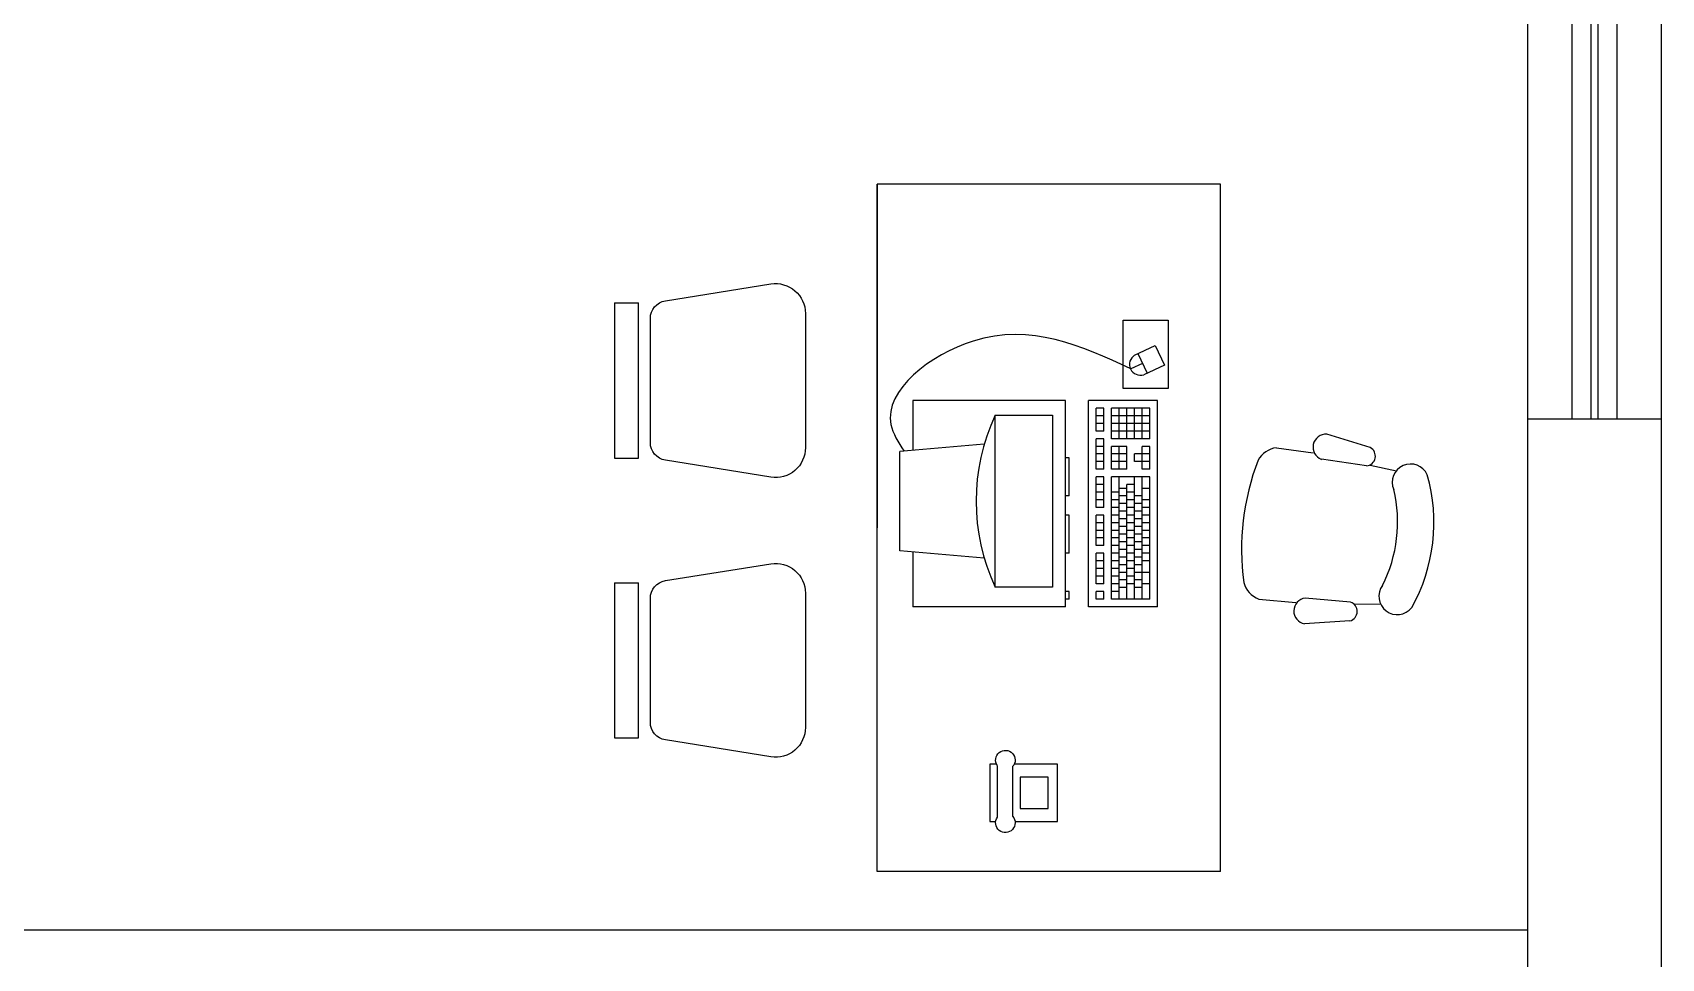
# Model space of a CAD drawing. Extents: x -211487 to 129179, y -113885 to 115281.
# Drawn here: x -4043 to 225, y -100940 to -98515 of the extents above; entities that cross this region are included whole.
import ezdxf

# ---------------------------------------------------------------- set-up
doc = ezdxf.new("R2010")
doc.units = 0
doc.layers.get('0').update_dxf_attribs({"linetype": 'CONTINUOUS'})
for name, color, linetype in [('BLD-PART', 7, 'CONTINUOUS'), ('BLD-STRUCT', 7, 'CONTINUOUS'), ('DOOR', 7, 'CONTINUOUS')]:
    doc.layers.add(name, color=color, linetype=linetype)

# ---------------------------------------------------------------- blocks, each defined once
blk = doc.blocks.new('COMPUTER')
for p, q in [((180.5788, 126.4742), (180.5983, 126.6957)), ((180.5983, 126.6957), (180.8583, 126.6957)), ((180.8778, 126.4742), (180.8583, 126.6957)), ((180.452, 126.2616), (180.452, 126.6616)), ((180.5953, 126.6616), (180.452, 126.6616)), ((180.992, 126.6616), (180.8613, 126.6616)), ((180.992, 126.2616), (180.992, 126.6616)), ((180.5033, 126.2957), (180.5033, 126.4457)), ((180.5033, 126.4457), (180.9533, 126.4457)), ((180.9533, 126.4457), (180.9533, 126.2957)), ((180.9533, 126.2957), (180.5033, 126.2957)), ((180.452, 126.2616), (180.992, 126.2616)), ((180.472, 126.2516), (180.472, 126.2616)), ((180.472, 126.2516), (180.492, 126.2516)), ((180.492, 126.2516), (180.492, 126.2616)), ((180.592, 126.2516), (180.592, 126.2616)), ((180.592, 126.2516), (180.692, 126.2516)), ((180.692, 126.2516), (180.692, 126.2616)), ((180.742, 126.2516), (180.742, 126.2616)), ((180.742, 126.2516), (180.842, 126.2516)), ((180.842, 126.2516), (180.842, 126.2616)), ((180.452, 126.0206), (180.452, 126.2006)), ((180.452, 126.2006), (180.992, 126.2006)), ((180.472, 126.1606), (180.472, 126.1806)), ((180.472, 126.1806), (180.492, 126.1806)), ((180.492, 126.1606), (180.492, 126.1806)), ((180.512, 126.1806), (180.592, 126.1806)), ((180.512, 126.1606), (180.512, 126.1806)), ((180.532, 126.1606), (180.532, 126.1806)), ((180.552, 126.1606), (180.552, 126.1806)), ((180.572, 126.1606), (180.572, 126.1806)), ((180.592, 126.1606), (180.592, 126.1806)), ((180.612, 126.1806), (180.692, 126.1806)), ((180.612, 126.1606), (180.612, 126.1806)), ((180.632, 126.1606), (180.632, 126.1806)), ((180.652, 126.1606), (180.652, 126.1806)), ((180.672, 126.1606), (180.672, 126.1806)), ((180.692, 126.1606), (180.692, 126.1806)), ((180.712, 126.1806), (180.792, 126.1806)), ((180.712, 126.1606), (180.712, 126.1806)), ((180.732, 126.1606), (180.732, 126.1806)), ((180.752, 126.1606), (180.752, 126.1806)), ((180.772, 126.1606), (180.772, 126.1806)), ((180.792, 126.1606), (180.792, 126.1806)), ((180.812, 126.1806), (180.892, 126.1806)), ((180.812, 126.1606), (180.812, 126.1806)), ((180.832, 126.1606), (180.832, 126.1806)), ((180.852, 126.1606), (180.852, 126.1806)), ((180.872, 126.1606), (180.872, 126.1806)), ((180.892, 126.1606), (180.892, 126.1806)), ((180.912, 126.1806), (180.972, 126.1806)), ((180.912, 126.1606), (180.912, 126.1806)), ((180.932, 126.1606), (180.932, 126.1806)), ((180.952, 126.1606), (180.952, 126.1806)), ((180.972, 126.1606), (180.972, 126.1806)), ((180.992, 126.0206), (180.992, 126.2006)), ((180.472, 126.1606), (180.492, 126.1606)), ((180.472, 126.1206), (180.472, 126.1406)), ((180.472, 126.1406), (180.792, 126.1406)), ((180.492, 126.1206), (180.492, 126.1406)), ((180.512, 126.1606), (180.592, 126.1606)), ((180.512, 126.1206), (180.512, 126.1406)), ((180.532, 126.1206), (180.532, 126.1406)), ((180.552, 126.1206), (180.552, 126.1406)), ((180.572, 126.1206), (180.572, 126.1406)), ((180.592, 126.1206), (180.592, 126.1406)), ((180.612, 126.1606), (180.692, 126.1606)), ((180.612, 126.1206), (180.612, 126.1406)), ((180.632, 126.1206), (180.632, 126.1406)), ((180.652, 126.1206), (180.652, 126.1406)), ((180.672, 126.1206), (180.672, 126.1406)), ((180.692, 126.1206), (180.692, 126.1406)), ((180.712, 126.1606), (180.792, 126.1606)), ((180.712, 126.1206), (180.712, 126.1406)), ((180.732, 126.1206), (180.732, 126.1406)), ((180.752, 126.1206), (180.752, 126.1406)), ((180.792, 126.1206), (180.792, 126.1406)), ((180.812, 126.1606), (180.892, 126.1606)), ((180.812, 126.1406), (180.872, 126.1406)), ((180.812, 126.1206), (180.812, 126.1406)), ((180.832, 126.1206), (180.832, 126.1406)), ((180.852, 126.1206), (180.852, 126.1406)), ((180.872, 126.1206), (180.872, 126.1406)), ((180.892, 126.1406), (180.972, 126.1406)), ((180.892, 126.0406), (180.892, 126.1406)), ((180.912, 126.1606), (180.972, 126.1606)), ((180.912, 126.0406), (180.912, 126.1406)), ((180.932, 126.0406), (180.932, 126.1406)), ((180.952, 126.0406), (180.952, 126.1406)), ((180.972, 126.0406), (180.972, 126.1406)), ((180.472, 126.0406), (180.472, 126.1206)), ((180.472, 126.1206), (180.792, 126.1206)), ((180.472, 126.1006), (180.772, 126.1006)), ((180.472, 126.0806), (180.792, 126.0806)), ((180.502, 126.1006), (180.502, 126.1206)), ((180.502, 126.0606), (180.502, 126.0806)), ((180.512, 126.0806), (180.512, 126.1006)), ((180.522, 126.1006), (180.522, 126.1206)), ((180.522, 126.0606), (180.522, 126.0806)), ((180.532, 126.0806), (180.532, 126.1006)), ((180.542, 126.1006), (180.542, 126.1206)), ((180.542, 126.0606), (180.542, 126.0806)), ((180.552, 126.0806), (180.552, 126.1006)), ((180.562, 126.1006), (180.562, 126.1206)), ((180.562, 126.0606), (180.562, 126.0806)), ((180.572, 126.0806), (180.572, 126.1006)), ((180.582, 126.1006), (180.582, 126.1206)), ((180.582, 126.0606), (180.582, 126.0806)), ((180.592, 126.0806), (180.592, 126.1006)), ((180.602, 126.1006), (180.602, 126.1206)), ((180.602, 126.0606), (180.602, 126.0806)), ((180.612, 126.0806), (180.612, 126.1006)), ((180.622, 126.1006), (180.622, 126.1206)), ((180.622, 126.0606), (180.622, 126.0806)), ((180.632, 126.0806), (180.632, 126.1006)), ((180.642, 126.1006), (180.642, 126.1206)), ((180.642, 126.0606), (180.642, 126.0806)), ((180.652, 126.0806), (180.652, 126.1006)), ((180.662, 126.1006), (180.662, 126.1206)), ((180.662, 126.0606), (180.662, 126.0806)), ((180.672, 126.0806), (180.672, 126.1006)), ((180.682, 126.1006), (180.682, 126.1206)), ((180.682, 126.0606), (180.682, 126.0806)), ((180.692, 126.0806), (180.692, 126.1006)), ((180.702, 126.1006), (180.702, 126.1206)), ((180.702, 126.0606), (180.702, 126.0806)), ((180.712, 126.0806), (180.712, 126.1006)), ((180.722, 126.1006), (180.722, 126.1206)), ((180.722, 126.0606), (180.722, 126.0806)), ((180.732, 126.0806), (180.732, 126.1006)), ((180.742, 126.1006), (180.742, 126.1206)), ((180.742, 126.0606), (180.742, 126.0806)), ((180.752, 126.0806), (180.752, 126.1006)), ((180.762, 126.1006), (180.762, 126.1206)), ((180.772, 126.0806), (180.772, 126.1006)), ((180.792, 126.0606), (180.792, 126.1206)), ((180.812, 126.1006), (180.812, 126.1206)), ((180.812, 126.1206), (180.872, 126.1206)), ((180.812, 126.1006), (180.872, 126.1006)), ((180.832, 126.1006), (180.832, 126.1206)), ((180.832, 126.0806), (180.852, 126.0806)), ((180.832, 126.0406), (180.832, 126.0806)), ((180.852, 126.1006), (180.852, 126.1206)), ((180.852, 126.0406), (180.852, 126.0806)), ((180.872, 126.1006), (180.872, 126.1206)), ((180.892, 126.1206), (180.972, 126.1206)), ((180.892, 126.1006), (180.972, 126.1006)), ((180.892, 126.0806), (180.972, 126.0806)), ((181.0894, 126.0593), (181.075, 126.0902)), ((181.1109, 126.0801), (181.1362, 126.026)), ((180.472, 126.0606), (180.792, 126.0606)), ((180.472, 126.0406), (180.792, 126.0406)), ((180.512, 126.0406), (180.512, 126.0606)), ((180.542, 126.0406), (180.542, 126.0606)), ((180.572, 126.0406), (180.572, 126.0606)), ((180.592, 126.0406), (180.592, 126.0606)), ((180.612, 126.0406), (180.612, 126.0606)), ((180.632, 126.0406), (180.632, 126.0606)), ((180.652, 126.0406), (180.652, 126.0606)), ((180.672, 126.0406), (180.672, 126.0606)), ((180.692, 126.0406), (180.692, 126.0606)), ((180.712, 126.0406), (180.712, 126.0606)), ((180.732, 126.0406), (180.732, 126.0606)), ((180.762, 126.0406), (180.762, 126.0606)), ((180.792, 126.0406), (180.792, 126.0606)), ((180.812, 126.0606), (180.872, 126.0606)), ((180.812, 126.0406), (180.812, 126.0606)), ((180.812, 126.0406), (180.872, 126.0406)), ((180.872, 126.0406), (180.872, 126.0606)), ((180.892, 126.0606), (180.972, 126.0606)), ((180.892, 126.0406), (180.972, 126.0406)), ((181.085, 126.002), (181.0597, 126.0562)), ((181.1151, 126.0713), (181.0638, 126.0473)), ((180.452, 126.0206), (180.992, 126.0206)), ((181.1362, 126.026), (181.085, 126.002))]:
    blk.add_line(p, q)
blk.add_lwpolyline([(181.0231, 126.1103), (181.2022, 126.1103), (181.2022, 125.9922), (181.0231, 125.9922)], close=True)
for centre, radius, start, end in [((180.7283, 125.9644), 0.5312, 64.9424, 115.0576), ((181.0868, 126.065), 0.0285, 32.1079, 198.0088)]:
    blk.add_arc(centre, radius, start, end)
blk.add_open_spline([(181.075, 126.0902), (181.1352, 126.2208), (181.2393, 126.4468), (180.9963, 126.7684), (180.8825, 126.6998), (180.8593, 126.6843)], degree=3, knots=[0, 0, 0, 0, 0.4194754, 0.7261337, 0.8047403, 0.8047403, 0.8047403, 0.8047403])
blk = doc.blocks.new('SWIVEL-CHAIR')
for p, q in [((-0.3082, 0.2287), (-0.1909, 0.2501)), ((-0.3134, 0.1828), (-0.3833, 0.1761)), ((-0.3039, 0.1796), (-0.1847, 0.1831)), ((-0.064, 0.1995), (-0.1614, 0.1972)), ((-0.3134, -0.1828), (-0.3833, -0.1761)), ((-0.3039, -0.1796), (-0.1847, -0.1831)), ((-0.064, -0.1995), (-0.1614, -0.1972)), ((-0.3082, -0.2287), (-0.1909, -0.2501))]:
    blk.add_line(p, q)
for centre, radius, start, end in [((-0.2985, 0.2048), 0.0258, 112.2235, 257.7173), ((-0.193, 0.2161), 0.0341, 284.0068, 86.4868), ((-0.047, 0), 0.453, 157.2611, 202.7389), ((-0.4237, 0.1502), 0.048, 330.3175, 148.735), ((-0.0803, 0.1365), 0.0651, 22.4327, 75.4917), ((-0.6558, 0), 0.6558, 345.758, 14.242), ((-0.0401, 0), 0.3645, 159.7134, 200.2866), ((-0.4237, -0.1502), 0.048, 211.265, 29.6825), ((-0.0803, -0.1365), 0.0651, 284.5083, 337.5673), ((-0.2985, -0.2048), 0.0258, 102.2827, 247.7765), ((-0.193, -0.2161), 0.0341, 273.5132, 75.9932)]:
    blk.add_arc(centre, radius, start, end)
blk = doc.blocks.new('PHONE2')
for p, q in [((731.4647, 499.332), (731.6146, 499.332)), ((731.4647, 499.3142), (731.4647, 499.332)), ((731.6146, 499.332), (731.6146, 499.3157)), ((731.4687, 499.312), (731.6036, 499.312)), ((731.4647, 499.1547), (731.4647, 499.2676)), ((731.4713, 499.272), (731.601, 499.272)), ((731.6146, 499.2661), (731.6146, 499.1547)), ((731.6146, 499.1547), (731.4647, 499.1547))]:
    blk.add_line(p, q)
blk.add_lwpolyline([(731.4985, 499.2521), (731.5806, 499.2521), (731.5806, 499.179), (731.4985, 499.179)], close=True)
for centre, start, end in [((731.4541, 499.2909), 55.297, 312.206), ((731.6182, 499.2909), 227.794, 124.703)]:
    blk.add_arc(centre, 0.0256, start, end)
blk = doc.blocks.new('SECRETRY')
for p, q in [((-0.0905, 0.253), (-0.3668, 0.2087)), ((-0.5, 0.2031), (-0.4375, 0.2031)), ((-0.5, -0.2031), (-0.5, 0.2031)), ((-0.4375, 0.2031), (-0.4375, -0.2031)), ((0, -0.1759), (0, 0.1759)), ((-0.4062, 0.1624), (-0.4062, -0.1624)), ((-0.5, -0.2031), (-0.4375, -0.2031)), ((-0.3668, -0.2087), (-0.0905, -0.253))]:
    blk.add_line(p, q)
for centre, radius, start, end in [((-0.0781, 0.1759), 0.0781, 0, 99.1102), ((-0.3594, 0.1624), 0.0469, 99.1102, 180), ((-0.3594, -0.1624), 0.0469, 180, 260.8898), ((-0.0781, -0.1759), 0.0781, 260.8898, 0)]:
    blk.add_arc(centre, radius, start, end)

msp = doc.modelspace()

# ---------------------------------------------------------------- linework, layer by layer
for p, q in [((-1829.8, -98911.9), (-1829.8, -99811.9)), ((-1829.8, -100711.9), (-1829.8, -98911.9)), ((-929.8, -98911.9), (-1829.8, -98911.9)), ((-1829.8, -100711.9), (-1829.8, -98911.9)), ((-929.8, -100711.9), (-929.8, -98911.9)), ((-1829.8, -100711.9), (-1829.8, -99811.9)), ((-929.8, -100711.9), (-1829.8, -100711.9))]:
    msp.add_line(p, q)
at = {"layer": 'BLD-PART'}
msp.add_line((-5724.8, -100864.7), (-124.8, -100864.7), dxfattribs=at)
at = {"layer": 'BLD-STRUCT'}
for p, q in [((225.2, -110914.7), (225.2, -88114.7)), ((-124.8, -110564.7), (-124.8, -89614.7)), ((-124.8, -99526.2), (225.2, -99526.2))]:
    msp.add_line(p, q, dxfattribs=at)
at = {"layer": 'DOOR'}
for p, q in [((-8.8, -99526.2), (-8.8, -97126.2)), ((41.2, -99526.2), (41.2, -97126.2)), ((59.2, -99526.2), (59.2, -97126.2)), ((109.2, -99526.2), (109.2, -97126.2))]:
    msp.add_line(p, q, dxfattribs=at)

# ---------------------------------------------------------------- block references
for name, p, xscale, yscale, zscale, rotation in [('SECRETRY', (-2017.9, -99426.1), -1000, 1000, 1000, 180), ('COMPUTER', (124924.9, -280470.5), 1000, 1000, 1000, 89.99999999999999), ('SWIVEL-CHAIR', (-870.5, -99792.8), 999.999999999999, 999.999999999999, 999.999999999999, 173.3231267919618), ('SECRETRY', (-2017.9, -100158.9), -1000, 1000, 1000, 180), ('PHONE2', (497797, 631033.8), -1000, 1000, 1000, 90)]:
    msp.add_blockref(name, p, dxfattribs=dict(xscale=xscale, yscale=yscale, zscale=zscale, rotation=rotation))

doc.saveas('drawing.dxf')
